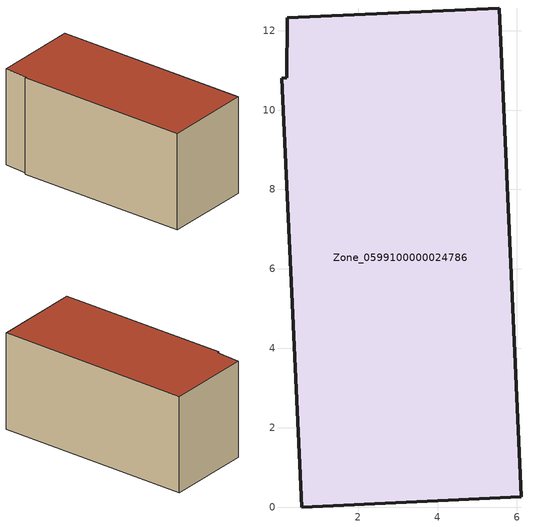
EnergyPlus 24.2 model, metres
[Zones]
Zone_0599100000024786
 floor ground (C_G): 0.2,10.81 0.22,12.32 5.55,12.57 6.11,0.26 0.58,0 0.07,10.8 z0
 wall outside (C_F): 0.58,0 6.11,0.26 5.55,12.57 0.22,12.32 0.2,10.81 0.07,10.8 0.58,0 z0:6.11
 roof outside (C_R): 0.22,12.32 0.2,10.81 0.07,10.8 0.58,0 6.11,0.26 5.55,12.57 z6.11
[BUILDING]
Pand.0599100000024786: North Axis=0; Terrain=City; Loads Convergence Tolerance Value=0.04; Temperature Convergence Tolerance Value=0.4; Solar Distribution=FullExterior; Maximum Number of Warmup Days=25; Minimum Number of Warmup Days=1
[Site:Location]
Rotterdam.The.Hague.AP_ZH_NLD Design_Conditions: Latitude=51.96; Longitude=4.45; Time Zone=1; Elevation=-4.5
[SITE:GROUNDTEMPERATURE:BUILDINGSURFACE]
18, 18, 18, 18, 18, 18, 18, 18, 18, 18, 18, 18
[MATERIAL] Thermal Absorptance=0.9; Solar Absorptance=0.7; Visible Absorptance=0.7
Name | Roughness | Thickness | Conductivity | Density | Specific Heat
G.TC.1946 | MediumSmooth | 0.15 | 1 | 540 | 1210
F.TC.1946 | Rough | 0.3 | 0.857143 | 1920 | 840
R.TC.1946 | MediumRough | 0.2 | 0.909091 | 1500 | 1000
[CONSTRUCTION]
C_G: G.TC.1946
C_F: F.TC.1946
C_R: R.TC.1946
[ZONE]
Zone_0599100000024786: Type=1; Multiplier=1; Ceiling Height=Autocalculate; Volume=Autocalculate; Floor Area=autocalculate; Part of Total Floor Area=Yes
[ZONEINFILTRATION:DESIGNFLOWRATE]
Infil_Zone_0599100000024786: Zone or ZoneList or Space or SpaceList=Zone_0599100000024786; Schedule=AlwaysOn; Design Flow Rate Calculation Method=Flow/Area; Flow Rate per Floor Area=0.003; Constant Term Coefficient=1; Temperature Term Coefficient=0; Velocity Term Coefficient=0; Velocity Squared Term Coefficient=0
[HVACTEMPLATE:ZONE:IDEALLOADSAIRSYSTEM]
Zone_0599100000024786: Maximum Heating Supply Air Temperature=50; Minimum Cooling Supply Air Temperature=13; Maximum Heating Supply Air Humidity Ratio=0.0156; Minimum Cooling Supply Air Humidity Ratio=0.0077; Heating Limit=NoLimit; Cooling Limit=NoLimit; Dehumidification Control Type=ConstantSensibleHeatRatio; Cooling Sensible Heat Ratio=0.7; Dehumidification Setpoint=60; Humidification Control Type=None; Humidification Setpoint=30; Outdoor Air Method=None; Outdoor Air Flow Rate per Person=0.00944; Outdoor Air Flow Rate per Zone Floor Area=0; Outdoor Air Flow Rate per Zone=0; Demand Controlled Ventilation Type=None; Outdoor Air Economizer Type=NoEconomizer; Heat Recovery Type=None; Sensible Heat Recovery Effectiveness=0.7; Latent Heat Recovery Effectiveness=0.65
[ZONECONTROL:THERMOSTAT]
ThermostatControl_Zone_0599100000024786: Zone or ZoneList=Zone_0599100000024786; Control Type Schedule=DualSetpointControlType; Control 1=Thermostat_Zone_0599100000024786; Temperature Difference Between Cutout And Setpoint=0
[THERMOSTATSETPOINT:DUALSETPOINT]
Thermostat_Zone_0599100000024786: Heating Setpoint Temperature Schedule=HeatingSetpoint_Zone_0599100000024786; Cooling Setpoint Temperature Schedule=CoolingSetpoint_Zone_0599100000024786
[SCHEDULE:COMPACT]
HeatingSetpoint_Zone_0599100000024786: Through: 12/31, For: AllDays, Until: 24:00, 21
CoolingSetpoint_Zone_0599100000024786: Through: 12/31, For: AllDays, Until: 24:00, 24
DualSetpointControlType: Through: 12/31, For: AllDays, Until: 24:00, 4
AlwaysOn: Through: 12/31, For: AllDays, Until: 24:00, 1
